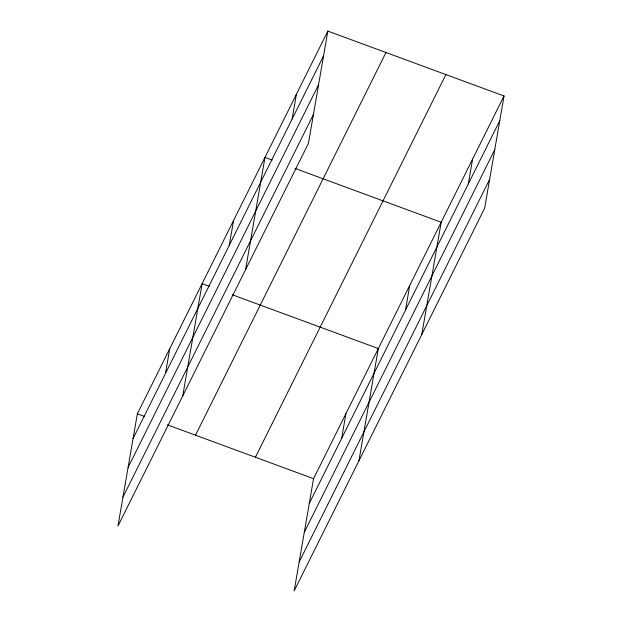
<?xml version="1.0" encoding="UTF-8"?>
<svg xmlns="http://www.w3.org/2000/svg" width="622" height="622" viewBox="0 0 622 622"><rect width="100%" height="100%" fill="white"/><g stroke="black" fill="none" stroke-linecap="round" stroke-linejoin="round"><path stroke-width="0.93" d="M327.833 31.1L137.353 413.786L117.97 526.018L308.45 143.332L327.833 31.1L504.03 95.982L484.647 208.214L294.167 590.9L313.55 478.668L504.03 95.982M165.46 373.503L169.736 348.724M182.736 395.903L202.119 283.671L209.389 286.345M229.269 245.301L233.545 220.53M245.589 269.621L264.98 157.389L272.242 160.064M292.13 119.02L296.406 94.241M341.657 438.386L345.933 413.607M358.925 460.785L378.316 348.553L232.099 294.711M405.466 310.184L409.743 285.412M421.786 334.504L441.169 222.264L294.96 168.422M468.319 183.902L472.603 159.123M133.077 438.557L323.557 55.871M128.093 467.417L318.573 84.74M122.954 497.157L313.434 114.471M195.502 435.198L385.982 52.512M255.409 457.256L445.888 74.57M309.274 503.439L499.754 120.754M304.29 532.3L494.77 149.614M299.151 562.039L489.631 179.354M137.353 413.786L144.623 416.46M167.334 424.826L313.55 478.668"/></g></svg>
